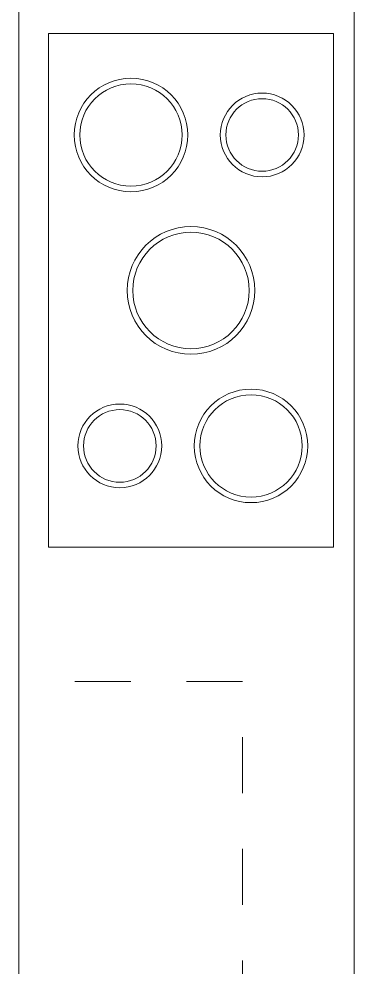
# Model space of a CAD drawing. Header units: metres. Extents: x -232 to 581, y 30 to 789.
# Drawn here: x 109.766 to 110.366, y 382.82 to 384.518 of the extents above; entities that cross this region are included whole.
import ezdxf

# ---------------------------------------------------------------- set-up
doc = ezdxf.new("R2010")
doc.units = ezdxf.units.M
doc.linetypes.add('DASHED', pattern=[0.75, 0.5, -0.25])
for name, color, linetype, lineweight in [('01_Mobiliario', 19, 'Continuous', 0), ('A-WALL', 250, 'Continuous', 20), ('baños', 140, 'Continuous', 0), ('MOB FIJOS', 251, 'Continuous', 0), ('PROYECCION', 9, 'DASHED', 0)]:
    doc.layers.add(name, color=color, linetype=linetype, lineweight=lineweight)
doc.styles.get("Standard").update_dxf_attribs({"font": 'arial.ttf'})

# ---------------------------------------------------------------- blocks, each defined once
blk = doc.blocks.new('A$C900cbe0a')
at = {"layer": 'MOB FIJOS', "extrusion": (0, 0, -1), "elevation": -0.9042}
blk.add_lwpolyline([(-0.51, 0.92), (0, 0.92), (0, 0), (-0.51, 0)], close=True, dxfattribs=at)
at = {"layer": 'MOB FIJOS', "extrusion": (0, 0, -1)}
for centre, radius in [((-0.1475, 0.7384, -0.9042), 0.1016), ((-0.1475, 0.7384, -0.9042), 0.0916), ((-0.3825, 0.7384, -0.9042), 0.075), ((-0.3825, 0.7384, -0.9042), 0.065), ((-0.255, 0.46, -0.9042), 0.1143), ((-0.255, 0.46, -0.9042), 0.1043), ((-0.3625, 0.1816, -0.9042), 0.1016), ((-0.3625, 0.1816, -0.9042), 0.0916), ((-0.1275, 0.1816, -0.9042), 0.075), ((-0.1275, 0.1816, -0.9042), 0.065)]:
    blk.add_circle(centre, radius, dxfattribs=at)
blk = doc.blocks.new('20.03.2026 LN 09 PRIMER NIVEL ARQ')
at = {"layer": '01_Mobiliario', "color": 1, "ltscale": 0.005, "transparency": 33554684}
blk.add_line((6.564, -59.0432), (6.564, -61.6322), dxfattribs=at)
at = {"layer": 'A-WALL', "color": 1}
blk.add_line((5.964, -58.3832), (5.964, -62.1922), dxfattribs=at)
at = {"layer": 'PROYECCION', "color": 1, "linetype": 'DASHED', "ltscale": 0.1}
for p, q in [((6.364, -60.4432), (5.964, -60.4432)), ((6.364, -61.0432), (6.364, -60.4432))]:
    blk.add_line(p, q, dxfattribs=at)
at = {"layer": 'MOB FIJOS', "color": 1}
blk.add_blockref('A$C900cbe0a', (6.017, -60.2032, -0.9042), dxfattribs=at)
at = {"layer": 'baños', "color": 1, "linetype": 'Continuous'}
for tag, p in [('MODELNUMBER', (-12.0611, -62.0707)), ('MATERIAL', (-12.0611, -62.0709)), ('PRODUCT', (-12.0611, -62.0708)), ('TRADENAME', (-12.0611, -62.0708))]:
    blk.add_attdef(tag, p, '', height=0.0000254, rotation=359.9999, dxfattribs=at)

msp = doc.modelspace()

# ---------------------------------------------------------------- block references
at = {"color": 1}
msp.add_blockref('20.03.2026 LN 09 PRIMER NIVEL ARQ', (103.8018, 443.7748), dxfattribs=at)

doc.saveas('drawing.dxf')
